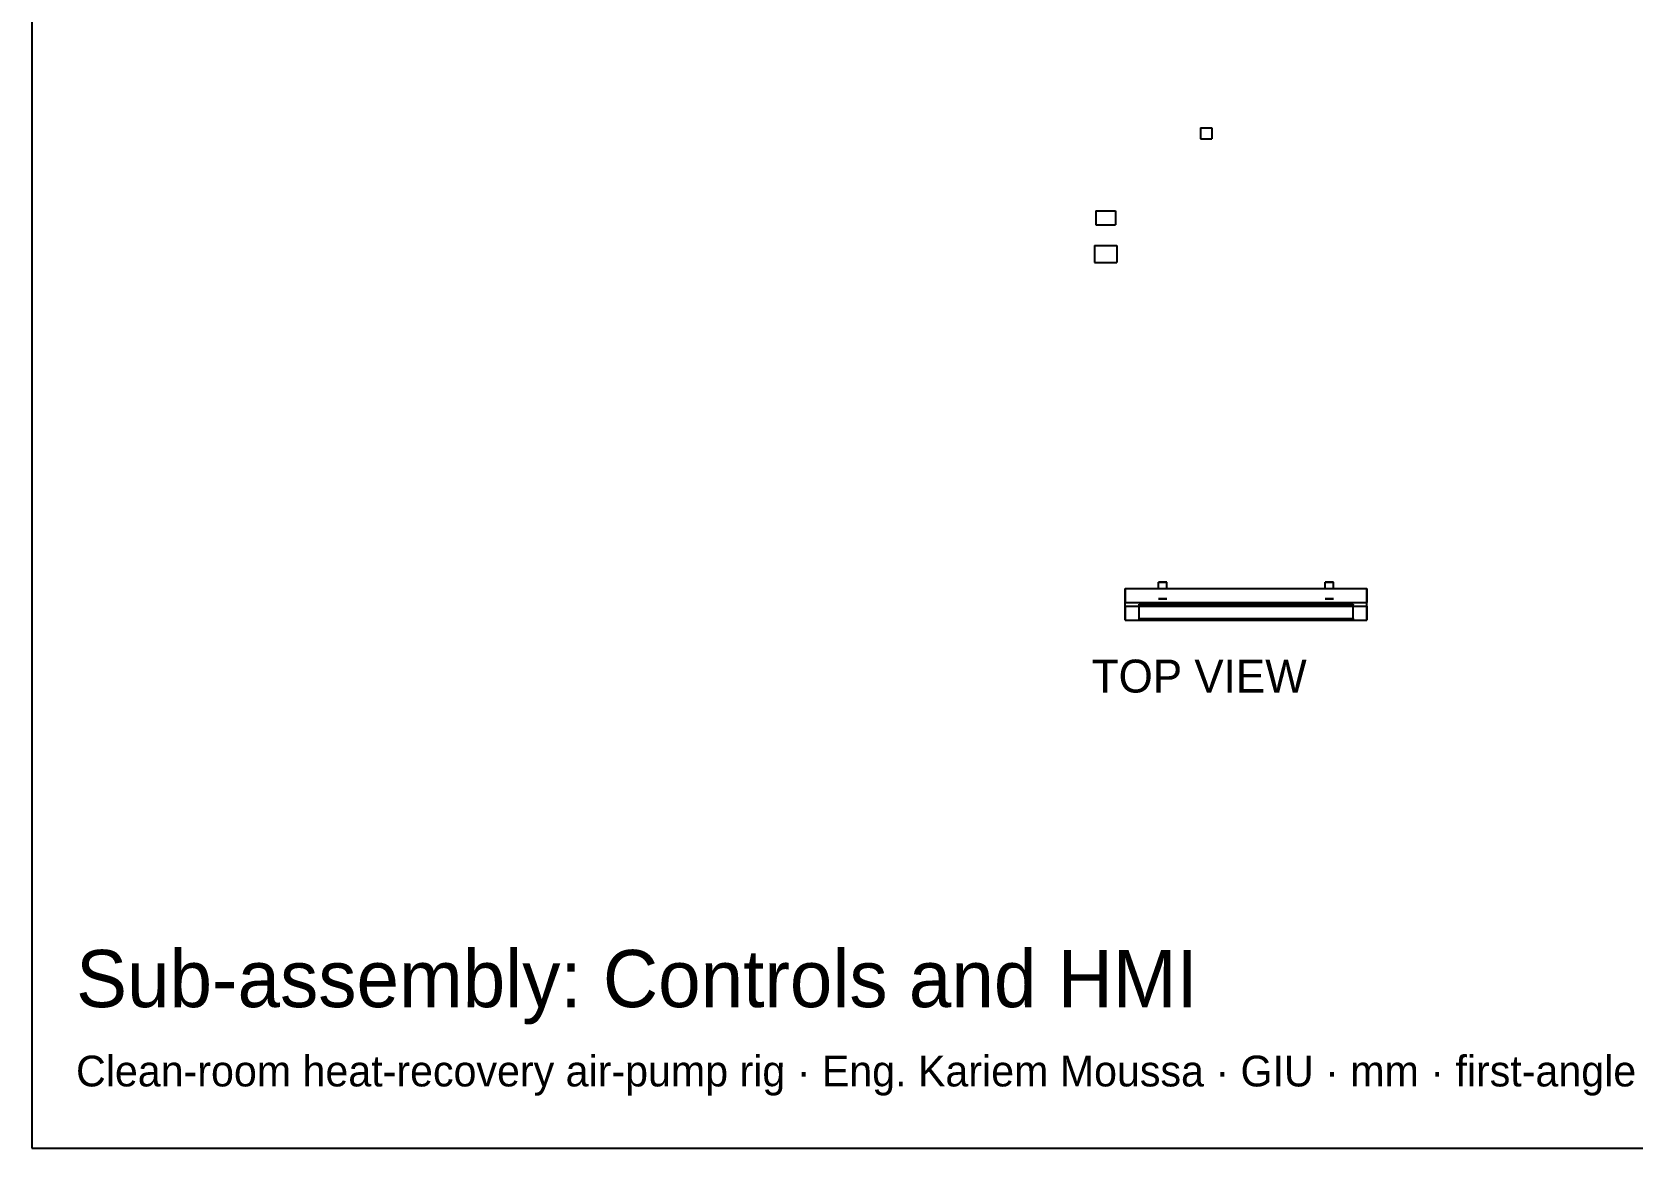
# Model space of a CAD drawing. Header units: millimetres. Extents: x -1253 to 582, y -1010 to 595.
# Drawn here: x -1253 to -102, y -1010 to -208 of the extents above; entities that cross this region are included whole.
import ezdxf

# ---------------------------------------------------------------- set-up
doc = ezdxf.new("R2010")
doc.units = ezdxf.units.MM
for name, color, linetype in [('BORDER', 7, 'Continuous'), ('HIDDEN', 8, 'Continuous'), ('TEXT', 5, 'Continuous'), ('VISIBLE', 7, 'Continuous')]:
    doc.layers.add(name, color=color, linetype=linetype)

msp = doc.modelspace()

# ---------------------------------------------------------------- linework, layer by layer
at = {"layer": 'BORDER'}
msp.add_lwpolyline([(-1253.4, -1010.5), (581.5, -1010.5), (581.5, 594.8), (-1253.4, 594.8)], close=True, dxfattribs=at)
at = {"layer": 'HIDDEN'}
for points in [[(-412.7, -276.7), (-404.7, -276.7)], [(-412.7, -276.7), (-412.7, -284.7)], [(-412.7, -284.7), (-404.7, -284.7)], [(-404.7, -276.7), (-404.7, -284.7)], [(-488, -336.5), (-474, -336.5)], [(-488, -336.5), (-488, -346.5)], [(-474, -336.5), (-474, -346.5)], [(-488, -346.5), (-474, -346.5)], [(-489, -361.5), (-473, -361.5)], [(-489, -361.5), (-489, -373.5)], [(-473, -361.5), (-473, -373.5)], [(-489, -373.5), (-473, -373.5)], [(-467, -620.9), (-467, -608.2)], [(-443, -603.5), (-442.8, -603.5)], [(-443, -603.5), (-443, -603.5)], [(-443, -603.5), (-443, -603.5)], [(-442.8, -603.5), (-443, -603.5)], [(-443, -603.5), (-442.8, -603.5)], [(-443, -603.5), (-443, -603.5)], [(-442.8, -603.5), (-442.5, -603.5)], [(-442.5, -603.5), (-442.8, -603.5)], [(-442.8, -603.5), (-442.5, -603.5)], [(-442.5, -603.5), (-442, -603.5)], [(-442, -603.5), (-442.5, -603.5)], [(-442.5, -603.5), (-442, -603.5)], [(-442, -603.5), (-441.4, -603.5)], [(-441.4, -603.5), (-442, -603.5)], [(-442, -603.5), (-441.4, -603.5)], [(-441.4, -603.5), (-440.7, -603.5)], [(-440.7, -603.5), (-441.4, -603.5)], [(-441.4, -603.5), (-440.7, -603.5)], [(-440.7, -603.5), (-440, -603.5)], [(-440, -603.5), (-440.7, -603.5)], [(-440.7, -603.5), (-440, -603.5)], [(-439.3, -603.5), (-440, -603.5)], [(-440, -603.5), (-439.3, -603.5)], [(-440, -603.5), (-439.3, -603.5)], [(-438.6, -603.5), (-439.3, -603.5)], [(-439.3, -603.5), (-438.6, -603.5)], [(-439.3, -603.5), (-438.6, -603.5)], [(-438, -603.5), (-438.6, -603.5)], [(-438.6, -603.5), (-438, -603.5)], [(-438.6, -603.5), (-438, -603.5)], [(-437.5, -603.5), (-438, -603.5)], [(-438, -603.5), (-437.5, -603.5)], [(-438, -603.5), (-437.5, -603.5)], [(-437.2, -603.5), (-437.5, -603.5)], [(-437.5, -603.5), (-437.2, -603.5)], [(-437.5, -603.5), (-437.2, -603.5)], [(-437, -603.5), (-437.2, -603.5)], [(-437.2, -603.5), (-437, -603.5)], [(-437.2, -603.5), (-437, -603.5)], [(-437, -603.5), (-437, -603.5)], [(-437, -603.5), (-437, -603.5)], [(-437, -603.5), (-437, -603.5)], [(-323, -603.5), (-322.8, -603.5)], [(-323, -603.5), (-323, -603.5)], [(-323, -603.5), (-323, -603.5)], [(-322.8, -603.5), (-323, -603.5)], [(-323, -603.5), (-322.8, -603.5)], [(-323, -603.5), (-323, -603.5)], [(-322.8, -603.5), (-322.5, -603.5)], [(-322.5, -603.5), (-322.8, -603.5)], [(-322.8, -603.5), (-322.5, -603.5)], [(-322.5, -603.5), (-322, -603.5)], [(-322, -603.5), (-322.5, -603.5)], [(-322.5, -603.5), (-322, -603.5)], [(-322, -603.5), (-321.4, -603.5)], [(-321.4, -603.5), (-322, -603.5)], [(-322, -603.5), (-321.4, -603.5)], [(-321.4, -603.5), (-320.7, -603.5)], [(-320.7, -603.5), (-321.4, -603.5)], [(-321.4, -603.5), (-320.7, -603.5)], [(-320.7, -603.5), (-320, -603.5)], [(-320, -603.5), (-320.7, -603.5)], [(-320.7, -603.5), (-320, -603.5)], [(-319.3, -603.5), (-320, -603.5)], [(-320, -603.5), (-319.3, -603.5)], [(-320, -603.5), (-319.3, -603.5)], [(-318.6, -603.5), (-319.3, -603.5)], [(-319.3, -603.5), (-318.6, -603.5)], [(-319.3, -603.5), (-318.6, -603.5)], [(-318, -603.5), (-318.6, -603.5)], [(-318.6, -603.5), (-318, -603.5)], [(-318.6, -603.5), (-318, -603.5)], [(-317.5, -603.5), (-318, -603.5)], [(-318, -603.5), (-317.5, -603.5)], [(-318, -603.5), (-317.5, -603.5)], [(-317.2, -603.5), (-317.5, -603.5)], [(-317.5, -603.5), (-317.2, -603.5)], [(-317.5, -603.5), (-317.2, -603.5)], [(-317, -603.5), (-317.2, -603.5)], [(-317.2, -603.5), (-317, -603.5)], [(-317.2, -603.5), (-317, -603.5)], [(-317, -603.5), (-317, -603.5)], [(-317, -603.5), (-317, -603.5)], [(-317, -603.5), (-317, -603.5)], [(-293, -620.9), (-293, -608.2)], [(-467, -620.9), (-293, -620.9)], [(-467, -620.9), (-467, -630.8)], [(-457, -619.3), (-303, -619.3)], [(-457, -629.6), (-457, -619.3)], [(-457, -619.3), (-457, -619.3)], [(-443, -615.5), (-442.8, -615.5)], [(-443, -615.5), (-443, -615.5)], [(-443, -615.5), (-443, -615.5)], [(-442.8, -615.5), (-443, -615.5)], [(-443, -615.5), (-442.8, -615.5)], [(-443, -615.5), (-443, -615.5)], [(-443, -615.5), (-443, -615.5)], [(-442.8, -615.5), (-443, -615.5)], [(-442.8, -615.5), (-442.5, -615.5)], [(-442.5, -615.5), (-442.8, -615.5)], [(-442.8, -615.5), (-442.5, -615.5)], [(-442.5, -615.5), (-442.8, -615.5)], [(-442.5, -615.5), (-442, -615.5)], [(-442, -615.5), (-442.5, -615.5)], [(-442.5, -615.5), (-442, -615.5)], [(-442, -615.5), (-442.5, -615.5)], [(-442, -615.5), (-441.4, -615.5)], [(-441.4, -615.5), (-442, -615.5)], [(-442, -615.5), (-441.4, -615.5)], [(-441.4, -615.5), (-442, -615.5)], [(-441.4, -615.5), (-440.7, -615.5)], [(-440.7, -615.5), (-441.4, -615.5)], [(-441.4, -615.5), (-440.7, -615.5)], [(-440.7, -615.5), (-441.4, -615.5)], [(-440.7, -615.5), (-440, -615.5)], [(-440, -615.5), (-440.7, -615.5)], [(-440.7, -615.5), (-440, -615.5)], [(-440, -615.5), (-440.7, -615.5)], [(-439.3, -615.5), (-440, -615.5)], [(-440, -615.5), (-439.3, -615.5)], [(-439.3, -615.5), (-440, -615.5)], [(-440, -615.5), (-439.3, -615.5)], [(-438.6, -615.5), (-439.3, -615.5)], [(-439.3, -615.5), (-438.6, -615.5)], [(-438.6, -615.5), (-439.3, -615.5)], [(-439.3, -615.5), (-438.6, -615.5)], [(-438, -615.5), (-438.6, -615.5)], [(-438.6, -615.5), (-438, -615.5)], [(-438, -615.5), (-438.6, -615.5)], [(-438.6, -615.5), (-438, -615.5)], [(-437.5, -615.5), (-438, -615.5)], [(-438, -615.5), (-437.5, -615.5)], [(-437.5, -615.5), (-438, -615.5)], [(-438, -615.5), (-437.5, -615.5)], [(-437.2, -615.5), (-437.5, -615.5)], [(-437.5, -615.5), (-437.2, -615.5)], [(-437.2, -615.5), (-437.5, -615.5)], [(-437.5, -615.5), (-437.2, -615.5)], [(-437, -615.5), (-437.2, -615.5)], [(-437.2, -615.5), (-437, -615.5)], [(-437, -615.5), (-437.2, -615.5)], [(-437.2, -615.5), (-437, -615.5)], [(-437, -615.5), (-437, -615.5)], [(-437, -615.5), (-437, -615.5)], [(-437, -615.5), (-437, -615.5)], [(-437, -615.5), (-437, -615.5)], [(-323, -615.5), (-322.8, -615.5)], [(-323, -615.5), (-323, -615.5)], [(-323, -615.5), (-323, -615.5)], [(-322.8, -615.5), (-323, -615.5)], [(-323, -615.5), (-322.8, -615.5)], [(-323, -615.5), (-323, -615.5)], [(-323, -615.5), (-323, -615.5)], [(-322.8, -615.5), (-323, -615.5)], [(-322.8, -615.5), (-322.5, -615.5)], [(-322.5, -615.5), (-322.8, -615.5)], [(-322.8, -615.5), (-322.5, -615.5)], [(-322.5, -615.5), (-322.8, -615.5)], [(-322.5, -615.5), (-322, -615.5)], [(-322, -615.5), (-322.5, -615.5)], [(-322.5, -615.5), (-322, -615.5)], [(-322, -615.5), (-322.5, -615.5)], [(-322, -615.5), (-321.4, -615.5)], [(-321.4, -615.5), (-322, -615.5)], [(-322, -615.5), (-321.4, -615.5)], [(-321.4, -615.5), (-322, -615.5)], [(-321.4, -615.5), (-320.7, -615.5)], [(-320.7, -615.5), (-321.4, -615.5)], [(-321.4, -615.5), (-320.7, -615.5)], [(-320.7, -615.5), (-321.4, -615.5)], [(-320.7, -615.5), (-320, -615.5)], [(-320, -615.5), (-320.7, -615.5)], [(-320.7, -615.5), (-320, -615.5)], [(-320, -615.5), (-320.7, -615.5)], [(-319.3, -615.5), (-320, -615.5)], [(-320, -615.5), (-319.3, -615.5)], [(-319.3, -615.5), (-320, -615.5)], [(-320, -615.5), (-319.3, -615.5)], [(-318.6, -615.5), (-319.3, -615.5)], [(-319.3, -615.5), (-318.6, -615.5)], [(-318.6, -615.5), (-319.3, -615.5)], [(-319.3, -615.5), (-318.6, -615.5)], [(-318, -615.5), (-318.6, -615.5)], [(-318.6, -615.5), (-318, -615.5)], [(-318, -615.5), (-318.6, -615.5)], [(-318.6, -615.5), (-318, -615.5)], [(-317.5, -615.5), (-318, -615.5)], [(-318, -615.5), (-317.5, -615.5)], [(-317.5, -615.5), (-318, -615.5)], [(-318, -615.5), (-317.5, -615.5)], [(-317.2, -615.5), (-317.5, -615.5)], [(-317.5, -615.5), (-317.2, -615.5)], [(-317.2, -615.5), (-317.5, -615.5)], [(-317.5, -615.5), (-317.2, -615.5)], [(-317, -615.5), (-317.2, -615.5)], [(-317.2, -615.5), (-317, -615.5)], [(-317, -615.5), (-317.2, -615.5)], [(-317.2, -615.5), (-317, -615.5)], [(-317, -615.5), (-317, -615.5)], [(-317, -615.5), (-317, -615.5)], [(-317, -615.5), (-317, -615.5)], [(-317, -615.5), (-317, -615.5)], [(-303, -629.6), (-303, -619.3)], [(-303, -619.3), (-303, -619.3)], [(-293, -620.9), (-293, -630.8)], [(-457, -629.6), (-303, -629.6)], [(-457, -629.6), (-457, -630.1)], [(-303, -629.6), (-303, -630.1)]]:
    msp.add_lwpolyline(points, dxfattribs=at)
at = {"layer": 'VISIBLE'}
for points in [[(-412.7, -276.7), (-404.7, -276.7)], [(-412.7, -276.7), (-412.7, -284.7)], [(-412.7, -284.7), (-404.7, -284.7)], [(-404.7, -276.7), (-404.7, -284.7)], [(-488, -336.5), (-474, -336.5)], [(-488, -336.5), (-488, -346.5)], [(-474, -336.5), (-474, -346.5)], [(-488, -346.5), (-474, -346.5)], [(-489, -361.5), (-473, -361.5)], [(-489, -361.5), (-489, -373.5)], [(-473, -361.5), (-473, -373.5)], [(-489, -373.5), (-473, -373.5)], [(-467, -608.2), (-293, -608.2)], [(-467, -608.2), (-467, -618.1)], [(-443, -603.5), (-443, -603.5)], [(-442.8, -603.5), (-443, -603.5)], [(-443, -608.2), (-443, -603.5)], [(-442.5, -603.5), (-442.8, -603.5)], [(-442, -603.5), (-442.5, -603.5)], [(-441.4, -603.5), (-442, -603.5)], [(-440.7, -603.5), (-441.4, -603.5)], [(-440, -603.5), (-440.7, -603.5)], [(-439.3, -603.5), (-440, -603.5)], [(-438.6, -603.5), (-439.3, -603.5)], [(-438, -603.5), (-438.6, -603.5)], [(-437.5, -603.5), (-438, -603.5)], [(-437.2, -603.5), (-437.5, -603.5)], [(-437, -603.5), (-437.2, -603.5)], [(-437, -603.5), (-437, -603.5)], [(-437, -608.2), (-437, -603.5)], [(-323, -603.5), (-323, -603.5)], [(-322.8, -603.5), (-323, -603.5)], [(-323, -608.2), (-323, -603.5)], [(-322.5, -603.5), (-322.8, -603.5)], [(-322, -603.5), (-322.5, -603.5)], [(-321.4, -603.5), (-322, -603.5)], [(-320.7, -603.5), (-321.4, -603.5)], [(-320, -603.5), (-320.7, -603.5)], [(-319.3, -603.5), (-320, -603.5)], [(-318.6, -603.5), (-319.3, -603.5)], [(-318, -603.5), (-318.6, -603.5)], [(-317.5, -603.5), (-318, -603.5)], [(-317.2, -603.5), (-317.5, -603.5)], [(-317, -603.5), (-317.2, -603.5)], [(-317, -603.5), (-317, -603.5)], [(-317, -608.2), (-317, -603.5)], [(-293, -608.2), (-293, -618.1)], [(-467, -618.1), (-293, -618.1)], [(-467, -630.8), (-467, -618.1)], [(-457, -619.3), (-457, -619.7)], [(-457, -619.7), (-303, -619.7)], [(-457, -630.1), (-457, -619.7)], [(-303, -619.3), (-303, -619.7)], [(-303, -630.1), (-303, -619.7)], [(-293, -630.8), (-293, -618.1)], [(-467, -630.8), (-293, -630.8)], [(-457, -630.1), (-303, -630.1)]]:
    msp.add_lwpolyline(points, dxfattribs=at)

# ---------------------------------------------------------------- texts
at = {"layer": 'TEXT'}
for s, height, p in [('TOP VIEW', 23.65, (-491, -682.9)), ('Sub-assembly: Controls and HMI', 41.128, (-1221.7, -909.2)), ('Clean-room heat-recovery air-pump rig · Eng. Kariem Moussa · GIU · mm · first-angle projection', 22.146, (-1221.7, -966.2))]:
    msp.add_text(s, height=height, dxfattribs=at).set_placement(p)

doc.saveas('drawing.dxf')
